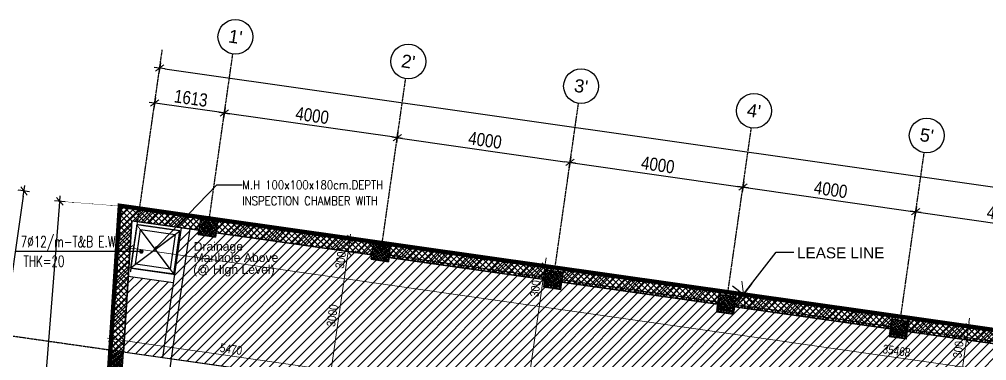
# Model space of a CAD drawing. Header units: inches. Extents: x 676944 to 1044153, y 326920 to 502369.
# Drawn here: x 698436 to 720598, y 398088 to 405906 of the extents above; entities that cross this region are included whole.
import ezdxf
from ezdxf.enums import TextEntityAlignment as Align

# ---------------------------------------------------------------- set-up
doc = ezdxf.new("R2010")
doc.units = ezdxf.units.IN
doc.header["$MEASUREMENT"] = 0
for name, pattern in [('CENTER', [50.8, 31.75, -6.35, 6.35, -6.35]), ('DASHED2', [9.525, 6.35, -3.175]), ('DOT2', [3.175, 0, -3.175]), ('HIDDEN', [9.525, 6.35, -3.175])]:
    doc.linetypes.add(name, pattern=pattern)
for name, color, linetype, lineweight in [('A-DIMENSION', 7, 'Continuous', 9), ('A-HATCH CONCRETE', 254, 'Continuous', 5), ('A-LEASING LINE', 7, 'DASHED2', 9), ('wall hatch', 252, 'Continuous', 0)]:
    doc.layers.add(name, color=color, linetype=linetype, lineweight=lineweight)
for name, color, linetype in [('Axis', 9, 'CENTER'), ('dim-axis', 15, 'Continuous'), ('P-PIPE-DRA', 40, 'Continuous'), ('P-PIPE-DRA-TXT', 181, 'Continuous'), ('S-BEAM', 2, 'Continuous'), ('S-COL', 210, 'Continuous'), ('S-COL-1', 7, 'Continuous'), ('S-COL1-HT', 11, 'Continuous'), ('S-HAT', 45, 'Continuous'), ('S-REIN-TXT', 3, 'Continuous'), ('S-WALL', 1, 'Continuous'), ('S-WALL-HAT', 9, 'Continuous'), ('SHAFT', 7, 'Continuous'), ('TAXT', 3, 'Continuous'), ('TEXT', 181, 'Continuous'), ('THN', 1, 'Continuous')]:
    doc.layers.add(name, color=color, linetype=linetype)
doc.styles.add('ARIAL', font='ARIALN.TTF')
doc.styles.add('ROMAND', font='ROMAND.shx')
doc.styles.add('SS', font='romand.shx', dxfattribs={"width": 0.85, "height": 200})
doc.styles.get("Standard").update_dxf_attribs({"font": 'arial.ttf'})
doc.styles.add('style1', font='arial.ttf')
doc.dimstyles.new('DIM-100', dxfattribs={"dimscale": 150, "dimtxt": 2, "dimasz": 1, "dimexe": 0.75, "dimexo": 1, "dimgap": 0.5, "dimtad": 1, "dimdec": 0, "dimzin": 11, "dimdsep": 46, "dimtxsty": 'ARIAL', "dimblk": 'R', "dimcen": 2.5, "dimdle": 1, "dimclrd": 256, "dimclre": 256, "dimclrt": 256, "dimazin": 0, "dimtfac": 1, "dimtdec": 0, "dimtix": 1, "dimtmove": 2, "dimatfit": 3, "dimldrblk": 'R', "dimtolj": 1, "dimtzin": 3, "dimlwd": -1, "dimlwe": 13, "dimarcsym": 0})
doc.dimstyles.new('ELSAYED', dxfattribs={"dimtxt": 250, "dimasz": 180, "dimexe": 0, "dimexo": 0, "dimgap": 0.025, "dimtad": 1, "dimlfac": 0.001, "dimzin": 0, "dimdsep": 46, "dimtxsty": 'SS', "dimcen": 0, "dimdle": 0.02, "dimclrd": 1, "dimclre": 1, "dimclrt": 1, "dimadec": 0, "dimazin": 0, "dimtfac": 1, "dimtix": 1, "dimtmove": 2, "dimatfit": 1, "dimfxl": 0, "dimtolj": 1, "dimtzin": 0, "dimlwe": -1, "dimarcsym": 0})
doc.dimstyles.get("Standard").update_dxf_attribs({"dimtxt": 0.18, "dimasz": 0.18, "dimexe": 0.18, "dimexo": 0.0625, "dimgap": 0.09, "dimtad": 0, "dimtih": 1, "dimtoh": 1, "dimdec": 4, "dimzin": 0, "dimdsep": 46, "dimtxsty": 'Standard', "dimcen": 0.09, "dimadec": 0, "dimazin": 0, "dimtfac": 1, "dimtdec": 4, "dimtofl": 0, "dimtmove": 0, "dimatfit": 3, "dimfxl": 1, "dimtolj": 1, "dimtzin": 0, "dimarcsym": 0})
pattern_1 = [(45, (190988.5, 110389.5), (-66.291261, 66.291261), []), (135, (190988.5, 110389.5), (-66.291261, -66.291261), [])]

# ---------------------------------------------------------------- blocks, each defined once
blk = doc.blocks.new('R')
for p, q in [((0, -1.05), (0, 1.05)), ((-1.05, 0), (1.05, 0))]:
    blk.add_line(p, q)
at = {"color": 4, "lineweight": 13}
blk.add_line((-0.707, -0.707), (0.707, 0.707), dxfattribs=at)
blk = doc.blocks.new('*D203')
at = {"layer": 'A-DIMENSION', "linetype": 'DOT2', "lineweight": 13, "transparency": 16777216}
for p, q in [((700976, 400805), (700946, 400594)), ((736089, 395793), (736058, 395582))]:
    blk.add_line(p, q, dxfattribs=at)
at = {"layer": 'A-DIMENSION', "transparency": 16777216}
blk.add_line((701056, 400654), (735970, 395670), dxfattribs=at)
at = {"layer": 'Defpoints', "color": 0, "transparency": 16777216}
for p in [(700990, 400904), (736103, 395892), (736069, 395656)]:
    blk.add_point(p, dxfattribs=at)
at = {"layer": 'A-DIMENSION', "transparency": 16777216, "xscale": 100, "yscale": 100, "zscale": 100}
for p, rotation in [((700957, 400668), 171.8770136125117), ((736069, 395656), 351.8770136125117)]:
    blk.add_blockref('R', p, dxfattribs=dict(at, rotation=rotation))
at = {"layer": 'A-DIMENSION', "transparency": 16777216, "insert": (718534, 398313), "char_height": 200, "attachment_point": 5, "rotation": 351.877, "style": 'ARIAL'}
blk.add_mtext('\\A1;35468', dxfattribs=at)
blk = doc.blocks.new('*D207')
at = {"layer": 'A-DIMENSION', "linetype": 'DOT2', "lineweight": 13, "transparency": 16777216}
for p, q in [((717971, 398873), (720211, 398554)), ((716382, 387736), (718621, 387417))]:
    blk.add_line(p, q, dxfattribs=at)
at = {"layer": 'A-DIMENSION', "transparency": 16777216}
blk.add_line((718561, 387526), (720122, 398465), dxfattribs=at)
at = {"layer": 'Defpoints', "color": 0, "transparency": 16777216}
for p in [(717872, 398887), (720136, 398564), (716283, 387750)]:
    blk.add_point(p, dxfattribs=at)
at = {"layer": 'A-DIMENSION', "transparency": 16777216, "xscale": 100, "yscale": 100, "zscale": 100}
for p, rotation in [((720136, 398564), 81.87733064585014), ((718547, 387427), 261.8773306458501)]:
    blk.add_blockref('R', p, dxfattribs=dict(at, rotation=rotation))
at = {"layer": 'A-DIMENSION', "transparency": 16777216, "insert": (719191, 393017), "char_height": 200, "attachment_point": 5, "rotation": 81.8773, "style": 'ARIAL'}
blk.add_mtext('\\A1;11250', dxfattribs=at)
blk = doc.blocks.new('*D174')
at = {"layer": 'A-DIMENSION', "linetype": 'DOT2', "lineweight": 13, "transparency": 16777216}
for p, q in [((700536, 398432), (700569, 398661)), ((705951, 397660), (705983, 397888))]:
    blk.add_line(p, q, dxfattribs=at)
at = {"layer": 'A-DIMENSION', "transparency": 16777216}
blk.add_line((705874, 397828), (700657, 398572), dxfattribs=at)
at = {"layer": 'Defpoints', "color": 0, "transparency": 16777216}
for p in [(700558, 398586), (700522, 398333), (705937, 397561)]:
    blk.add_point(p, dxfattribs=at)
at = {"layer": 'A-DIMENSION', "transparency": 16777216, "xscale": 100, "yscale": 100, "zscale": 100}
for p, rotation in [((700558, 398586), 171.8773290511251), ((705973, 397814), 351.8773290511251)]:
    blk.add_blockref('R', p, dxfattribs=dict(at, rotation=rotation))
at = {"layer": 'A-DIMENSION', "transparency": 16777216, "insert": (703287, 398351), "char_height": 200, "attachment_point": 5, "rotation": 351.8773, "style": 'ARIAL'}
blk.add_mtext('\\A1;5470', dxfattribs=at)
blk = doc.blocks.new('*D175')
at = {"layer": 'A-DIMENSION', "transparency": 16777216}
for p, q in [((720193, 398960), (720207, 399059)), ((720136, 398564), (720179, 398861)), ((720122, 398465), (720108, 398366))]:
    blk.add_line(p, q, dxfattribs=at)
at = {"layer": 'A-DIMENSION', "linetype": 'DOT2', "lineweight": 13, "transparency": 16777216}
for p, q in [((720119, 398870), (720105, 398872)), ((719977, 398587), (720211, 398554))]:
    blk.add_line(p, q, dxfattribs=at)
at = {"layer": 'Defpoints', "color": 0, "transparency": 16777216}
for p in [(720179, 398861), (720218, 398856), (719878, 398601)]:
    blk.add_point(p, dxfattribs=at)
at = {"layer": 'A-DIMENSION', "transparency": 16777216, "xscale": 100, "yscale": 100, "zscale": 100}
for p, rotation in [((720179, 398861), 261.8773306445784), ((720136, 398564), 81.87733064457838)]:
    blk.add_blockref('R', p, dxfattribs=dict(at, rotation=rotation))
at = {"layer": 'A-DIMENSION', "transparency": 16777216, "insert": (719948, 398343), "char_height": 200, "attachment_point": 5, "rotation": 81.8773, "style": 'ARIAL'}
blk.add_mtext('\\A1;300', dxfattribs=at)
blk = doc.blocks.new('*D176')
at = {"layer": 'A-DIMENSION', "linetype": 'DOT2', "lineweight": 13, "transparency": 16777216}
for p, q in [((706013, 400883), (705937, 400894)), ((705971, 400586), (705894, 400597))]:
    blk.add_line(p, q, dxfattribs=at)
at = {"layer": 'A-DIMENSION', "transparency": 16777216}
blk.add_line((705997, 400784), (705983, 400685), dxfattribs=at)
at = {"layer": 'Defpoints', "color": 0, "transparency": 16777216}
for p in [(706112, 400869), (705969, 400586), (706070, 400572)]:
    blk.add_point(p, dxfattribs=at)
at = {"layer": 'A-DIMENSION', "transparency": 16777216, "xscale": 100, "yscale": 100, "zscale": 100}
for p, rotation in [((706011, 400883), 81.87732905002422), ((705969, 400586), 261.8773290500242)]:
    blk.add_blockref('R', p, dxfattribs=dict(at, rotation=rotation))
at = {"layer": 'A-DIMENSION', "transparency": 16777216, "insert": (705797, 400393), "char_height": 200, "attachment_point": 5, "rotation": 81.8773, "style": 'ARIAL'}
blk.add_mtext('\\A1;300', dxfattribs=at)
blk = doc.blocks.new('*D177')
at = {"layer": 'A-DIMENSION', "transparency": 16777216}
blk.add_line((705954, 400487), (705559, 397716), dxfattribs=at)
at = {"layer": 'A-DIMENSION', "linetype": 'DOT2', "lineweight": 13, "transparency": 16777216}
for p, q in [((705971, 400586), (705894, 400597)), ((705838, 397575), (705471, 397627))]:
    blk.add_line(p, q, dxfattribs=at)
at = {"layer": 'Defpoints', "color": 0, "transparency": 16777216}
for p in [(706070, 400572), (705545, 397617), (705937, 397561)]:
    blk.add_point(p, dxfattribs=at)
at = {"layer": 'A-DIMENSION', "transparency": 16777216, "xscale": 100, "yscale": 100, "zscale": 100}
for p, rotation in [((705969, 400586), 81.87732904774347), ((705545, 397617), 261.8773290477435)]:
    blk.add_blockref('R', p, dxfattribs=dict(at, rotation=rotation))
at = {"layer": 'A-DIMENSION', "transparency": 16777216, "insert": (705606, 399123), "char_height": 200, "attachment_point": 5, "rotation": 81.8773, "style": 'ARIAL'}
blk.add_mtext('\\A1;3000', dxfattribs=at)
blk = doc.blocks.new('*D220')
at = {"layer": 'A-DIMENSION', "transparency": 16777216}
blk.add_line((709035, 390148), (710420, 399850), dxfattribs=at)
at = {"layer": 'A-DIMENSION', "linetype": 'DOT2', "lineweight": 13, "transparency": 16777216}
for p, q in [((710498, 399940), (710508, 399938)), ((709006, 390052), (708947, 390060))]:
    blk.add_line(p, q, dxfattribs=at)
at = {"layer": 'Defpoints', "color": 0, "transparency": 16777216}
for p in [(710399, 399954), (710434, 399949), (709105, 390038)]:
    blk.add_point(p, dxfattribs=at)
at = {"layer": 'A-DIMENSION', "transparency": 16777216, "xscale": 100, "yscale": 100, "zscale": 100}
for p, rotation in [((710434, 399949), 81.87732904774347), ((709021, 390049), 261.8773290477435)]:
    blk.add_blockref('R', p, dxfattribs=dict(at, rotation=rotation))
at = {"layer": 'A-DIMENSION', "transparency": 16777216, "insert": (709577, 395021), "char_height": 200, "attachment_point": 5, "rotation": 81.8773, "style": 'ARIAL'}
blk.add_mtext('\\A1;10000', dxfattribs=at)
blk = doc.blocks.new('*D221')
at = {"layer": 'A-DIMENSION', "linetype": 'DOT2', "lineweight": 13, "transparency": 16777216}
for p, q in [((710412, 400255), (710402, 400256)), ((710498, 399940), (710508, 399938))]:
    blk.add_line(p, q, dxfattribs=at)
at = {"layer": 'A-DIMENSION', "transparency": 16777216}
for p, q in [((710434, 399949), (710476, 400246)), ((710490, 400345), (710504, 400444)), ((710420, 399850), (710406, 399751))]:
    blk.add_line(p, q, dxfattribs=at)
at = {"layer": 'Defpoints', "color": 0, "transparency": 16777216}
for p in [(710476, 400246), (710511, 400241), (710399, 399954)]:
    blk.add_point(p, dxfattribs=at)
at = {"layer": 'A-DIMENSION', "transparency": 16777216, "xscale": 100, "yscale": 100, "zscale": 100}
for p, rotation in [((710476, 400246), 261.8773290477435), ((710434, 399949), 81.87732904774347)]:
    blk.add_blockref('R', p, dxfattribs=dict(at, rotation=rotation))
at = {"layer": 'A-DIMENSION', "transparency": 16777216, "insert": (710259, 399739), "char_height": 200, "attachment_point": 5, "rotation": 81.8773, "style": 'ARIAL'}
blk.add_mtext('\\A1;300', dxfattribs=at)
blk = doc.blocks.new('SDFGBS')
at = {"color": 254, "linetype": 'Continuous', "ltscale": 100}
blk.add_lwpolyline([(548358.7, 199352.4), (548358.7, 205055.3), (548158.7, 205052.4), (546609.2, 205052.4), (546609.2, 211052.4), (542748.5, 211052.4), (542748.5, 217853.6), (543751.9, 217706.5), (543785.2, 217903.8), (544329.2, 221715.1), (545372.1, 229020.7), (545414.4, 229317.7), (509749.2, 234378), (508982.7, 222668.9), (530759.5, 219560.9), (530757.7, 213002.3), (529859.4, 213002.3), (529859.4, 212802.4), (529859.4, 209552.4), (521809.4, 209552.4), (521809.4, 209352.4), (521809.4, 199352.4), (548358.7, 199352.4)], dxfattribs=at)
at = {"layer": 'S-WALL', "color": 254}
blk.add_lwpolyline([(509749.2, 234378), (509749.2, 234378), (507454.1, 199352.4), (557584.1, 199352.4), (559375.7, 227295.1), (545410.2, 229288.3)], dxfattribs=at)
blk = doc.blocks.new('*D339')
at = {"layer": 'Defpoints', "color": 0, "transparency": 16777216}
for p in [(204628, 452314), (204628, 452314), (206212, 451990)]:
    blk.add_point(p, dxfattribs=at)
at = {"layer": 'dim-axis', "linetype": 'DOT2', "lineweight": 13, "transparency": 16777216}
for p, q in [((204607, 452166), (204612, 452203)), ((206233, 452139), (206241, 452198))]:
    blk.add_line(p, q, dxfattribs=at)
at = {"layer": 'dim-axis', "transparency": 16777216}
blk.add_line((206107, 452103), (204747, 452297), dxfattribs=at)
at = {"layer": 'dim-axis', "transparency": 16777216, "xscale": 120, "yscale": 120, "zscale": 120}
for p, rotation in [((204628, 452314), 171.873611255054), ((206226, 452086), 351.8736112550541)]:
    blk.add_blockref('R', p, dxfattribs=dict(at, rotation=rotation))
at = {"layer": 'dim-axis', "transparency": 16777216, "insert": (205459, 452426), "char_height": 300, "attachment_point": 5, "rotation": 351.8736, "style": 'ARIAL'}
blk.add_mtext('\\A1;1613', dxfattribs=at)
blk = doc.blocks.new('*D340')
at = {"layer": 'Defpoints', "color": 0, "transparency": 16777216}
for p in [(210145, 451238), (214145, 450956), (214145, 450956)]:
    blk.add_point(p, dxfattribs=at)
at = {"layer": 'dim-axis', "linetype": 'DOT2', "lineweight": 13, "transparency": 16777216}
for p, q in [((210166, 451387), (210201, 451632)), ((214166, 451104), (214161, 451067))]:
    blk.add_line(p, q, dxfattribs=at)
at = {"layer": 'dim-axis', "transparency": 16777216}
blk.add_line((210304, 451504), (214026, 450972), dxfattribs=at)
at = {"layer": 'dim-axis', "transparency": 16777216, "xscale": 120, "yscale": 120, "zscale": 120}
for p, rotation in [((210185, 451521), 171.873611255054), ((214145, 450956), 351.8736112550541)]:
    blk.add_blockref('R', p, dxfattribs=dict(at, rotation=rotation))
at = {"layer": 'dim-axis', "transparency": 16777216, "insert": (212198, 451464), "char_height": 300, "attachment_point": 5, "rotation": 351.8736, "style": 'ARIAL'}
blk.add_mtext('\\A1;4000', dxfattribs=at)
blk = doc.blocks.new('*D341')
at = {"layer": 'Defpoints', "color": 0, "transparency": 16777216}
for p in [(218105, 450390), (218105, 450390), (213929, 449440)]:
    blk.add_point(p, dxfattribs=at)
at = {"layer": 'dim-axis', "linetype": 'DOT2', "lineweight": 13, "transparency": 16777216}
for p, q in [((213950, 449589), (214161, 451067)), ((218126, 450539), (218121, 450501))]:
    blk.add_line(p, q, dxfattribs=at)
at = {"layer": 'dim-axis', "transparency": 16777216}
blk.add_line((214264, 450939), (217986, 450407), dxfattribs=at)
at = {"layer": 'dim-axis', "transparency": 16777216, "xscale": 120, "yscale": 120, "zscale": 120}
for p, rotation in [((214145, 450955), 171.873611255054), ((218105, 450390), 351.8736112550541)]:
    blk.add_blockref('R', p, dxfattribs=dict(at, rotation=rotation))
at = {"layer": 'dim-axis', "transparency": 16777216, "insert": (216157, 450899), "char_height": 300, "attachment_point": 5, "rotation": 351.8736, "style": 'ARIAL'}
blk.add_mtext('\\A1;4000', dxfattribs=at)
blk = doc.blocks.new('*D342')
at = {"layer": 'Defpoints', "color": 0, "transparency": 16777216}
for p in [(222065, 449825), (222065, 449825), (217889, 448875)]:
    blk.add_point(p, dxfattribs=at)
at = {"layer": 'dim-axis', "linetype": 'DOT2', "lineweight": 13, "transparency": 16777216}
for p, q in [((217910, 449023), (218121, 450501)), ((222086, 449973), (222081, 449936))]:
    blk.add_line(p, q, dxfattribs=at)
at = {"layer": 'dim-axis', "transparency": 16777216}
blk.add_line((218224, 450373), (221946, 449842), dxfattribs=at)
at = {"layer": 'dim-axis', "transparency": 16777216, "xscale": 120, "yscale": 120, "zscale": 120}
for p, rotation in [((218105, 450390), 171.873611255054), ((222065, 449825), 351.8736112550541)]:
    blk.add_blockref('R', p, dxfattribs=dict(at, rotation=rotation))
at = {"layer": 'dim-axis', "transparency": 16777216, "insert": (220117, 450333), "char_height": 300, "attachment_point": 5, "rotation": 351.8736, "style": 'ARIAL'}
blk.add_mtext('\\A1;4000', dxfattribs=at)
blk = doc.blocks.new('*D343')
at = {"layer": 'Defpoints', "color": 0, "transparency": 16777216}
for p in [(222065, 449825), (226025, 449259), (226025, 449259)]:
    blk.add_point(p, dxfattribs=at)
at = {"layer": 'dim-axis', "linetype": 'DOT2', "lineweight": 13, "transparency": 16777216}
for p, q in [((222044, 449676), (222049, 449713)), ((226003, 449111), (226009, 449148))]:
    blk.add_line(p, q, dxfattribs=at)
at = {"layer": 'dim-axis', "transparency": 16777216}
blk.add_line((222184, 449808), (225906, 449276), dxfattribs=at)
at = {"layer": 'dim-axis', "transparency": 16777216, "xscale": 120, "yscale": 120, "zscale": 120}
for p, rotation in [((222065, 449825), 171.873611255054), ((226025, 449259), 351.8736112550541)]:
    blk.add_blockref('R', p, dxfattribs=dict(at, rotation=rotation))
at = {"layer": 'dim-axis', "transparency": 16777216, "insert": (224077, 449768), "char_height": 300, "attachment_point": 5, "rotation": 351.8736, "style": 'ARIAL'}
blk.add_mtext('\\A1;4000', dxfattribs=at)
blk = doc.blocks.new('*D349')
at = {"layer": 'Defpoints', "color": 0, "transparency": 16777216}
for p in [(206226, 452086), (206226, 452086), (210185, 451521)]:
    blk.add_point(p, dxfattribs=at)
at = {"layer": 'dim-axis', "linetype": 'DOT2', "lineweight": 13, "transparency": 16777216}
for p, q in [((206204, 451938), (206210, 451975)), ((210207, 451669), (210201, 451632))]:
    blk.add_line(p, q, dxfattribs=at)
at = {"layer": 'dim-axis', "transparency": 16777216}
blk.add_line((210067, 451538), (206344, 452069), dxfattribs=at)
at = {"layer": 'dim-axis', "transparency": 16777216, "xscale": 120, "yscale": 120, "zscale": 120}
for p, rotation in [((206226, 452086), 171.873611255054), ((210185, 451521), 351.8736112550541)]:
    blk.add_blockref('R', p, dxfattribs=dict(at, rotation=rotation))
at = {"layer": 'dim-axis', "transparency": 16777216, "insert": (208238, 452030), "char_height": 300, "attachment_point": 5, "rotation": 351.8736, "style": 'ARIAL'}
blk.add_mtext('\\A1;4000', dxfattribs=at)
blk = doc.blocks.new('*D351')
at = {"layer": 'Defpoints', "color": 0, "transparency": 16777216}
for p in [(204286, 449920), (254360, 446044), (253905, 442849)]:
    blk.add_point(p, dxfattribs=at)
at = {"layer": 'dim-axis', "linetype": 'DOT2', "lineweight": 13, "transparency": 16777216}
for p, q in [((204308, 450069), (204758, 453227)), ((253926, 442997), (254376, 446155))]:
    blk.add_line(p, q, dxfattribs=at)
at = {"layer": 'dim-axis', "transparency": 16777216}
blk.add_line((204861, 453098), (254241, 446061), dxfattribs=at)
at = {"layer": 'dim-axis', "transparency": 16777216, "xscale": 120, "yscale": 120, "zscale": 120}
for p, rotation in [((204742, 453115), 171.8890881608404), ((254360, 446044), 351.8890881608405)]:
    blk.add_blockref('R', p, dxfattribs=dict(at, rotation=rotation))
at = {"layer": 'dim-axis', "transparency": 16777216, "insert": (229583, 449805), "char_height": 300, "attachment_point": 5, "rotation": 351.8891, "style": 'ARIAL'}
blk.add_mtext('\\A1;50119', dxfattribs=at)
blk = doc.blocks.new('*D355')
at = {"layer": 'Defpoints', "color": 0, "transparency": 16777216}
for p in [(201634, 450299), (201164, 447010), (201164, 447010)]:
    blk.add_point(p, dxfattribs=at)
at = {"layer": 'dim-axis', "transparency": 16777216}
blk.add_line((201617, 450180), (201181, 447129), dxfattribs=at)
at = {"layer": 'dim-axis', "linetype": 'DOT2', "lineweight": 13, "transparency": 16777216}
for p, q in [((201485, 450320), (201523, 450315)), ((201016, 447031), (201053, 447026))]:
    blk.add_line(p, q, dxfattribs=at)
at = {"layer": 'dim-axis', "transparency": 16777216, "xscale": 120, "yscale": 120, "zscale": 120}
for p, rotation in [((201634, 450299), 81.87726634255867), ((201164, 447010), 261.8772663425587)]:
    blk.add_blockref('R', p, dxfattribs=dict(at, rotation=rotation))
at = {"layer": 'dim-axis', "transparency": 16777216, "insert": (201173, 448687), "char_height": 300, "attachment_point": 5, "rotation": 81.8773, "style": 'ARIAL'}
blk.add_mtext('\\A1;3322', dxfattribs=at)
blk = doc.blocks.new('*D154')
at = {"layer": 'Defpoints', "color": 0, "transparency": 16777216}
for p in [(202455, 450064), (204286, 449920), (201546, 414937)]:
    blk.add_point(p, dxfattribs=at)
at = {"layer": 'dim-axis', "transparency": 16777216}
blk.add_line((199724, 415201), (202446, 449944), dxfattribs=at)
at = {"layer": 'dim-axis', "linetype": 'DOT2', "lineweight": 13, "transparency": 16777216}
for p, q in [((204137, 449932), (202343, 450073)), ((201396, 414949), (199602, 415090))]:
    blk.add_line(p, q, dxfattribs=at)
at = {"layer": 'dim-axis', "transparency": 16777216, "xscale": 120, "yscale": 120, "zscale": 120}
for p, rotation in [((202455, 450064), 85.52071850426819), ((199714, 415081), 265.5207185042681)]:
    blk.add_blockref('R', p, dxfattribs=dict(at, rotation=rotation))
at = {"layer": 'dim-axis', "transparency": 16777216, "insert": (200857, 432590), "char_height": 300, "attachment_point": 5, "rotation": 85.5207, "style": 'ARIAL'}
blk.add_mtext('\\A1;35090', dxfattribs=at)
blk = doc.blocks.new('FSDRHGT')
at = {"layer": 'Axis', "ltscale": 0.5}
for p, q in [((204076.4, 448448.5), (204802.7, 453536.2)), ((205880.6, 449670.2), (206418.4, 453437.1)), ((209840.5, 449105), (210378.3, 452871.9)), ((213800.3, 448539.9), (214338.2, 452306.8)), ((217760.2, 447974.7), (218298.1, 451741.6)), ((221720.1, 447409.5), (222257.9, 451176.4)), ((199802.9, 447204.3), (203612.8, 446660.5))]:
    blk.add_line(p, q, dxfattribs=at)
at = {"layer": 'Axis', "linetype": 'Continuous'}
for centre in [(206478.7, 453832.5), (210438.4, 453267.4), (214398.2, 452702.2), (218357.9, 452137.1), (222317.7, 451571.9)]:
    blk.add_circle(centre, 400, dxfattribs=at)
at = {"layer": 'S-WALL', "color": 7}
blk.add_lwpolyline([(201534.1, 414937.4), (251664.1, 414937.4), (253455.7, 442880.1), (203829.2, 449963)], close=True, dxfattribs=at)
at = {"layer": 'Axis', "linetype": 'Continuous', "style": 'style1'}
for s, p in [("1'", (206478.7, 453832.5)), ("2'", (210438.4, 453267.4)), ("3'", (214398.2, 452702.2)), ("4'", (218357.9, 452137.1)), ("5'", (222317.7, 451571.9))]:
    blk.add_text(s, height=300, rotation=351.41133, dxfattribs=at).set_placement(p, align=Align.MIDDLE)
at = {"layer": 'dim-axis', "color": 3}
for p1, p2, distance, picture, middle in [((204286.5, 449920.3), (253904.5, 442849), 3227.1, '*D351', (229583, 449805.4)), ((201633.9, 450298.9), (201164.5, 447009.9), 0, '*D355', (201173.3, 448686.7)), ((201546, 414937.4), (204286.5, 449920.3), 1837.1, '*D154', (200857.2, 432590.2))]:
    dim = blk.add_aligned_dim(p1=p1, p2=p2, distance=distance, dimstyle='DIM-100', override={"dimasz": 0.8}, dxfattribs=at)
    dim.commit()
    dim.dimension.update_dxf_attribs({"geometry": picture, "text_midpoint": middle})
for base, p1, p2, angle, picture, middle in [((204628.3, 452314.4), (206211.8, 451990.4), (204628.3, 452314.4), 351.87361, '*D339', (205459.2, 452426.3)), ((206225.5, 452086.3), (210185.4, 451520.9), (206225.6, 452086.4), 171.87361, '*D349', (208237.7, 452029.5)), ((214145.2, 450955.5), (210145, 451238.1), (214145.2, 450955.5), 171.87361, '*D340', (212197.6, 451464.1)), ((218105.1, 450390.1), (213928.9, 449440.1), (218105.1, 450390.1), 171.87361, '*D341', (216157.4, 450898.7)), ((222064.9, 449824.7), (217888.8, 448874.7), (222064.9, 449824.7), 171.87361, '*D342', (220117.3, 450333.2)), ((226024.6, 449259.2), (222064.9, 449824.7), (226024.6, 449259.5), 171.87361, '*D343', (224077, 449767.8))]:
    dim = blk.add_linear_dim(base=base, p1=p1, p2=p2, angle=angle, dimstyle='DIM-100', override={"dimasz": 0.8}, dxfattribs=at)
    dim.commit()
    dim.dimension.update_dxf_attribs({"geometry": picture, "text_midpoint": middle})
blk = doc.blocks.new('CEILING PLAN')
at = {"layer": 'S-COL1-HT', "lineweight": 30}
h = blk.add_hatch(dxfattribs=at)
h.set_pattern_fill('ANSI37', color=254, scale=15, angle=-8.12267)
h.set_pattern_definition([(36.877331, (916178.99, 747430.46), (-28.5799425, 38.0962926), []), (126.877331, (916178.99, 747430.46), (-38.0962926, -28.5799425), [])])
h.paths.add_polyline_path([(390890.7, 486288.2), (391286.6, 486231.6), (391343.2, 486627.6), (390947.2, 486684.2)])
h = blk.add_hatch(dxfattribs=at)
h.set_pattern_fill('ANSI37', color=254, scale=15, angle=-8.12267)
h.set_pattern_definition([(36.877331, (920138.827, 746865.03), (-28.5799425, 38.0962926), []), (126.877331, (920138.827, 746865.03), (-38.0962926, -28.5799425), [])])
h.paths.add_polyline_path([(394850.5, 485722.7), (395246.5, 485666.2), (395303, 486062.2), (394907, 486118.7)])
h = blk.add_hatch(dxfattribs=at)
h.set_pattern_fill('ANSI37', color=254, scale=15, angle=-8.12267)
h.set_pattern_definition([(36.877331, (924088.77, 746230.305), (-28.5799425, 38.0962926), []), (126.877331, (924088.77, 746230.305), (-38.0962926, -28.5799425), [])])
h.paths.add_polyline_path([(398800.4, 485088), (399196.4, 485031.5), (399252.9, 485427.5), (398856.9, 485484)])
h = blk.add_hatch(dxfattribs=at)
h.set_pattern_fill('ANSI37', color=254, scale=15, angle=-8.12267)
h.set_pattern_definition([(36.877331, (928048.605, 745664.876), (-28.5799425, 38.0962926), []), (126.877331, (928048.605, 745664.876), (-38.0962926, -28.5799425), [])])
h.paths.add_polyline_path([(402760.3, 484522.6), (403156.3, 484466.1), (403212.8, 484862.1), (402816.8, 484918.6)])
h = blk.add_hatch(dxfattribs=at)
h.set_pattern_fill('ANSI37', color=254, scale=15, angle=-8.12267)
h.set_pattern_definition([(36.877331, (932008.44, 745099.447), (-28.5799425, 38.0962926), []), (126.877331, (932008.44, 745099.447), (-38.0962926, -28.5799425), [])])
h.paths.add_polyline_path([(406720.1, 483957.2), (407116.1, 483900.6), (407172.6, 484296.6), (406776.6, 484353.1)])
h = blk.add_hatch(dxfattribs=at)
h.set_pattern_fill('ANSI37', color=254, scale=15, angle=-3.74895)
h.set_pattern_definition([(41.25105, (471645.153, 496165.85), (-31.402, 35.805796), []), (131.25105, (471645.153, 496165.85), (-35.805796, -31.402), [])])
h.paths.add_polyline_path([(388831.5, 482947.6), (389130.9, 482928), (389175.1, 483603.8), (388877.3, 483646.1)])
at = {"layer": 'S-HAT'}
h = blk.add_hatch(dxfattribs=at)
h.set_pattern_fill('ANSI31', color=254, scale=50, style=0)
h.set_pattern_definition([(45, (393264, 521461.99), (-112.2532, 112.2532), [])])
h.paths.add_polyline_path([(390318.4, 485183), (390298.1, 485040.4), (390318.4, 485183), (390195.1, 484461.1), (390318.4, 485183), (389288.2, 485329.9), (389175.4, 483607.6), (389224.7, 483595.9), (394316.7, 482869.2), (394316.8, 482870), (394960.3, 482778.2), (424089.7, 478620.1), (424089.8, 478620.4), (424287.8, 478592.1), (426168.6, 478323.6), (426168.6, 478323.7), (426812.1, 478231.9), (426812, 478231.3), (432655.7, 477397.3), (432655.7, 477397.9), (433200.2, 477320.2), (438160.8, 476611.6), (438179.9, 476909.7), (438279.7, 476903.3), (438456, 479650.9), (434841.3, 480166.8), (434826.9, 480066.2), (434480.4, 480115.7), (434494.8, 480216.3), (430881.4, 480732), (430867, 480631.5), (430520.6, 480681), (430534.9, 480781.5), (426921.5, 481297.2), (426907.2, 481196.8), (426560.7, 481246.2), (426575, 481346.6), (422961.6, 481862.4), (422947.3, 481762.1), (422600.8, 481811.5), (422615.2, 481911.8), (419001.9, 482427.5), (418987.6, 482327.2), (418641.1, 482376.6), (418655.4, 482477), (415042.1, 482992.7), (415027.8, 482892.4), (414681.3, 482941.8), (414695.6, 483042.1), (411082.3, 483557.8), (411068, 483457.6), (410721.6, 483507.1), (410735.9, 483607.3), (407122.6, 484123), (407108.3, 484023), (406761.8, 484072.4), (406776.1, 484172.4), (403162.7, 484688.2), (403148.5, 484588.4), (402802, 484637.8), (402816.2, 484737.6), (399202.8, 485253.3), (399188.6, 485153.8), (398842.1, 485203.3), (398856.3, 485302.8), (395243, 485818.5), (395228.8, 485719.2), (394882.3, 485768.7), (394896.5, 485868), (391300.8, 486330.6), (391286.6, 486231.6), (390890.7, 486288.2), (390904.8, 486387.2), (390471.6, 486373.3), (390384.5, 485646.3)])
at = {"layer": 'S-WALL-HAT', "lineweight": 30}
h = blk.add_hatch(dxfattribs=at)
h.set_pattern_fill('ANSI31', color=254, scale=35)
h.set_pattern_definition([(45, (874698.03, 817381.6), (-78.577241, 78.577241), [])])
h.paths.add_polyline_path([(436885.1, 455940.9), (436838.8, 455219.9), (437139.6, 455223.1), (437184.5, 455921.7)])
h.paths.add_polyline_path([(434505.1, 480465.7), (434901.1, 480409.2), (434844.6, 480013.2), (434448.6, 480069.7)])
h.paths.add_polyline_path([(430941.2, 480974.5), (430884.7, 480578.5), (430488.7, 480635), (430545.3, 481031)])
h.paths.add_polyline_path([(426981.4, 481539.7), (426924.9, 481143.8), (426528.9, 481200.3), (426585.4, 481596.3)])
h.paths.add_polyline_path([(423021.5, 482105), (422965, 481709), (422569, 481765.6), (422625.5, 482161.5)])
h.paths.add_polyline_path([(418665.8, 482726.7), (419061.8, 482670.1), (419005.2, 482274.2), (418609.3, 482330.7)])
h.paths.add_polyline_path([(414706, 483291.9), (415102, 483235.3), (415045.5, 482839.3), (414649.5, 482895.9)])
h.paths.add_polyline_path([(411142.2, 483800.6), (411085.7, 483404.6), (410689.7, 483461.1), (410746.3, 483857.1)])
h.paths.add_polyline_path([(407182.5, 484365.9), (407126, 483969.9), (406730, 484026.4), (406786.5, 484422.4)])
h.paths.add_polyline_path([(403222.7, 484931.3), (403166.1, 484535.4), (402770.2, 484591.9), (402826.7, 484987.9)])
h.paths.add_polyline_path([(399262.8, 485496.8), (399206.3, 485100.8), (398810.3, 485157.3), (398866.8, 485553.3)])
h.paths.add_polyline_path([(395303, 486062.2), (395246.5, 485666.2), (394850.5, 485722.7), (394907, 486118.7)])
h.paths.add_polyline_path([(391343.2, 486627.6), (391286.6, 486231.6), (390890.7, 486288.2), (390947.2, 486684.2), (389093.7, 486948.7), (388877.3, 483646.1), (389175.1, 483603.8), (389130.9, 482928), (388831.5, 482947.6), (387463.7, 462073.1), (387764.3, 462073.1), (387717.3, 461355), (387417.9, 461374.6), (387060.6, 455921.6), (387360, 455902), (387315.5, 455223.1), (387014.8, 455223.1), (386798.6, 451923.1), (388803.2, 451923.1), (388803.2, 452323.1), (389203.2, 452323.1), (389203.2, 451923.1), (392803.2, 451923.1), (392803.2, 452323.1), (393203.2, 452323.1), (393203.2, 451923.1), (396803.2, 451923.1), (396803.2, 452323.1), (397203.2, 452323.1), (397203.2, 451923.1), (400803.2, 451923.1), (400803.2, 452323.1), (401203.2, 452323.1), (401203.2, 451923.1), (404803.2, 451923.1), (404803.2, 452323.1), (405203.2, 452323.1), (405203.2, 451923.1), (408803.2, 451923.1), (408803.2, 452323.1), (409203.2, 452323.1), (409203.2, 451923.1), (412803.2, 451923.1), (412803.2, 452323.1), (413203.2, 452323.1), (413203.2, 451923.1), (416803.2, 451923.1), (416803.2, 452323.1), (417203.2, 452323.1), (417203.2, 451923.1), (420803.2, 451923.1), (420803.2, 452323.1), (421203.2, 452323.1), (421203.2, 451923.1), (424803.2, 451923.1), (424803.2, 452323.1), (425203.2, 452323.1), (425203.2, 451923.1), (428803.2, 451923.1), (428803.2, 452323.1), (429203.2, 452323.1), (429203.2, 451923.1), (432803.2, 451923.1), (432803.2, 452323.1), (433203.2, 452323.1), (433203.2, 451923.1), (436928, 451923.1), (437386.6, 459073.5), (436987.4, 459099.1), (437013, 459498.3), (437412.2, 459472.7), (437646.4, 463123.8), (437347, 463143), (437391.8, 463841.6), (437691.2, 463822.4), (437965.9, 468105), (437566.7, 468130.6), (437592.3, 468529.7), (437991.5, 468504.1), (438235.6, 472309), (437836.4, 472334.6), (437862, 472733.8), (438261.2, 472708.2), (438482.8, 476163.1), (438083.6, 476188.7), (438109.2, 476587.9), (438508.4, 476562.3), (438720.3, 479865.7)])
h.paths.add_polyline_path([(388385.4, 476137.7), (388884.3, 476105), (388823, 475168.8), (388326.5, 475239.6)])
h.paths.add_polyline_path([(388684.6, 476118.1), (388884.3, 476105), (388823, 475168.8), (388624.3, 475197.1), (387118.9, 452223.1), (388803.2, 452223.1), (388803.2, 452323.1), (389203.2, 452323.1), (389203.2, 452223.1), (392803.2, 452223.1), (392803.2, 452323.1), (393203.2, 452323.1), (393203.2, 452223.1), (396803.2, 452223.1), (396803.2, 452323.1), (397203.2, 452323.1), (397203.2, 452223.1), (400803.2, 452223.1), (400803.2, 452323.1), (401203.2, 452323.1), (401203.2, 452223.1), (404803.2, 452223.1), (404803.2, 452323.1), (405203.2, 452323.1), (405203.2, 452223.1), (408803.2, 452223.1), (408803.2, 452323.1), (409203.2, 452323.1), (409203.2, 452223.1), (412803.2, 452223.1), (412803.2, 452323.1), (413203.2, 452323.1), (413203.2, 452223.1), (416803.2, 452223.1), (416803.2, 452323.1), (417203.2, 452323.1), (417203.2, 452223.1), (420803.2, 452223.1), (420803.2, 452323.1), (421203.2, 452323.1), (421203.2, 452223.1), (424803.2, 452223.1), (424803.2, 452323.1), (425203.2, 452323.1), (425203.2, 452223.1), (428803.2, 452223.1), (428803.2, 452323.1), (429203.2, 452323.1), (429203.2, 452223.1), (432803.2, 452223.1), (432803.2, 452323.1), (433203.2, 452323.1), (433203.2, 452223.1), (436646.6, 452223.1), (437087.2, 459092.7), (436987.4, 459099.1), (437013, 459498.3), (437112.8, 459491.9), (437666.5, 468124.2), (437566.7, 468130.6), (437592.3, 468529.7), (437692.1, 468523.3), (437936.2, 472328.2), (437836.4, 472334.6), (437862, 472733.8), (437961.8, 472727.4), (438183.4, 476182.3), (438083.6, 476188.7), (438109.2, 476587.9), (438209, 476581.5), (438403.1, 479608), (434858.9, 480113.8), (434844.6, 480013.2), (434448.6, 480069.7), (434463, 480170.3), (430899.1, 480679), (430884.7, 480578.5), (430488.7, 480635), (430503.1, 480735.5), (426939.2, 481244.2), (426924.9, 481143.8), (426528.9, 481200.3), (426543.2, 481300.7), (422979.3, 481809.3), (422965, 481709), (422569, 481765.6), (422583.3, 481865.8), (419019.6, 482374.5), (419005.2, 482274.2), (418609.3, 482330.7), (418623.6, 482431), (415059.8, 482939.6), (415045.5, 482839.3), (414649.5, 482895.9), (414663.8, 482996.2), (411100, 483504.8), (411085.7, 483404.6), (410689.7, 483461.1), (410704, 483561.3), (407140.3, 484070), (407126, 483969.9), (406730, 484026.4), (406744.3, 484126.5), (403180.4, 484635.1), (403166.1, 484535.4), (402770.2, 484591.9), (402784.4, 484691.6), (399220.5, 485200.3), (399206.3, 485100.8), (398810.3, 485157.3), (398824.5, 485256.8), (395260.6, 485765.5), (395246.5, 485666.2), (394850.5, 485722.7), (394864.7, 485822), (391300.8, 486330.6), (391286.6, 486231.6), (390890.7, 486288.2), (390904.8, 486387.2), (389371.9, 486605.9)])
at = {"layer": 'P-PIPE-DRA', "color": 254}
blk.add_line((389586.3, 485897.7), (386712.2, 485897.7), dxfattribs=at)
at = {"layer": 'P-PIPE-DRA', "color": 254, "ltscale": 10, "elevation": 0}
for points in [[(389481.6, 486514.4), (389340.5, 485524.4), (390330.4, 485383.3), (390471.6, 486373.3)], [(389453.6, 485609.3), (389566.5, 486401.3), (390358.5, 486288.4), (390245.6, 485496.4)]]:
    blk.add_lwpolyline(points, close=True, dxfattribs=at)
at = {"layer": 'P-PIPE-DRA', "color": 254, "const_width": 50}
blk.add_lwpolyline([(389611.3, 485897.7, -1), (389561.3, 485897.7, -1)], format="xyb", close=True, dxfattribs=at)
at = {"layer": 'S-BEAM', "color": 254, "linetype": 'ByBlock'}
for p, q in [((390498.3, 486445.1, 0), (390074.9, 483474.6, 0)), ((390696.3, 486416.9, 0), (390272.9, 483446.3, 0)), ((390346.6, 485381, 0), (389301.4, 485530, 0)), ((390318.4, 485183, 0), (389288.2, 485329.9, 0)), ((389213.3, 483597.6), (438260.1, 476597.4)), ((390272.9, 483446.3, 0), (390216.4, 483050.4, 0))]:
    blk.add_line(p, q, dxfattribs=at)
at = {"layer": 'S-COL-1', "color": 254, "lineweight": 30}
for points in [[(390890.7, 486288.2), (391286.6, 486231.6), (391343.2, 486627.6), (390947.2, 486684.2)], [(394850.5, 485722.7), (395246.5, 485666.2), (395303, 486062.2), (394907, 486118.7)], [(398800.4, 485088), (399196.4, 485031.5), (399252.9, 485427.5), (398856.9, 485484)], [(402760.3, 484522.6), (403156.3, 484466.1), (403212.8, 484862.1), (402816.8, 484918.6)], [(406720.1, 483957.2), (407116.1, 483900.6), (407172.6, 484296.6), (406776.6, 484353.1)], [(388831.5, 482947.6), (389130.9, 482928), (389175.1, 483603.8), (388877.3, 483646.1)]]:
    blk.add_lwpolyline(points, close=True, dxfattribs=at)
at = {"layer": 'S-HAT', "color": 254}
blk.add_lwpolyline([(410735.9, 483607.3), (407122.6, 484123), (407108.3, 484023), (406761.8, 484072.4), (406776.1, 484172.4), (403162.7, 484688.2), (403148.5, 484588.4), (402802, 484637.8), (402816.2, 484737.6), (399202.8, 485253.3), (399188.6, 485153.8), (398842.1, 485203.3), (398856.3, 485302.8), (395267.7, 485815), (395246.5, 485666.2), (394850.5, 485722.7), (394864.7, 485822), (391300.8, 486330.6), (391286.6, 486231.6), (390890.7, 486288.2), (390904.8, 486387.2), (389371.9, 486605.9), (389196.3, 483927.2), (389175.4, 483607.6), (389224.7, 483595.9), (394316.7, 482869.2)], dxfattribs=at)
at = {"layer": 'S-WALL', "color": 254}
blk.add_lwpolyline([(436928, 451923.1), (386798.6, 451923.1), (389093.7, 486948.7), (438720.3, 479865.7)], close=True, dxfattribs=at)
for points in [[(389175.1, 483603.8), (389371.9, 486605.9), (390904.8, 486387.2)], [(391300.8, 486330.6), (394864.7, 485822)], [(395260.6, 485765.5), (398824.5, 485256.8)], [(399220.5, 485200.3), (402784.4, 484691.6)], [(403180.4, 484635.1), (406744.3, 484126.5)], [(407140.3, 484070), (410704, 483561.3)]]:
    blk.add_lwpolyline(points, dxfattribs=at)
at = {"layer": 'THN', "color": 254}
for p, q in [((389453.6, 485609.3, 0), (390358.5, 486288.4, 0)), ((390245.6, 485496.4, 0), (389566.5, 486401.3, 0))]:
    blk.add_line(p, q, dxfattribs=at)
at = {"layer": 'P-PIPE-DRA-TXT', "color": 254, "style": 'SS', "width": 0.85}
for s, p in [('M.H 100x100x180cm.DEPTH', (391898.6, 487325.9, 0)), ('INSPECTION CHAMBER WITH', (391895.2, 486961.7, 0))]:
    blk.add_text(s, height=200, dxfattribs=at).set_placement(p)
at = {"layer": 'S-REIN-TXT', "color": 254, "style": 'ROMAND', "width": 0.7}
for s, p in [('7%%C12/m-T&B E.W', (387910, 486108.6, 0)), ('THK=20', (387357.3, 485678.3, 0))]:
    blk.add_text(s, height=250, dxfattribs=at).set_placement(p, align=Align.MIDDLE)
at = {"layer": 'P-PIPE-DRA-TXT', "color": 254}
blk.add_leader([(389818.9, 485881.3, 0), (391317.5, 487427.7, 0), (391894.7, 487427.7, 0)], dimstyle='ELSAYED', override={"dimgap": 0.025, "dimtad": 0, "dimfxl": 60}, dxfattribs=at)

msp = doc.modelspace()

# ---------------------------------------------------------------- hatches: boundary and pattern name
at = {"layer": 'wall hatch', "linetype": 'Continuous', "ltscale": 100}
h = msp.add_hatch(dxfattribs=at)
h.set_pattern_fill('ANSI37', color=251, scale=750)
h.set_pattern_definition(pattern_1)
h.paths.add_polyline_path([(701015.9, 401293.3), (701149.4, 401274.2), (701191.8, 401571.2), (700737.7, 401636), (700521.5, 398333.5), (700819.1, 398291.2)])
h.paths.add_polyline_path([(702591.2, 401371.5), (701191.8, 401571.2), (701149.4, 401274.2), (702548.8, 401074.5)])
h = msp.add_hatch(dxfattribs=at)
h.set_pattern_fill('ANSI37', color=251, scale=750)
h.set_pattern_definition([(45, (691253.73, -41876.585), (-66.29126, 66.29126), []), (135, (691253.73, -41876.585), (-66.29126, -66.29126), [])])
h.paths.add_polyline_path([(702534.7, 400975.5), (702930.6, 400919), (702987.2, 401314.9), (702591.2, 401371.5)])
h = msp.add_hatch(dxfattribs=at)
h.set_pattern_fill('ANSI37', color=251, scale=750)
h.set_pattern_definition(pattern_1)
h.paths.add_polyline_path([(702987.2, 401314.9), (702944.8, 401017.9), (706465.5, 400515.5), (706516.9, 400566.8), (706551, 400806.3)])
h.paths.add_polyline_path([(706947, 400749.8), (706904.6, 400452.8), (710410.3, 399952.4), (710480.3, 400022.5), (710511.5, 400241)])
h = msp.add_hatch(dxfattribs=at)
h.set_pattern_fill('ANSI37', color=251, scale=750)
h.set_pattern_definition(pattern_1)
h.paths.add_polyline_path([(706494.5, 400410), (706890.5, 400353.5), (706947, 400749.5), (706551, 400806)])
h = msp.add_hatch(dxfattribs=at)
h.set_pattern_fill('ANSI37', color=251, scale=750)
h.set_pattern_definition(pattern_1)
h.paths.add_polyline_path([(710455, 399844.6), (710850.9, 399788.1), (710907.5, 400184.1), (710511.5, 400240.6)])
h = msp.add_hatch(dxfattribs=at)
h.set_pattern_fill('ANSI37', color=251, scale=750)
h.set_pattern_definition(pattern_1)
h.paths.add_polyline_path([(710907.5, 400184.5), (710907.5, 400184.5), (710866.7, 399898.3), (710879.5, 399885.5), (714429, 399378.9), (714471.4, 399675.9)])
h.paths.add_polyline_path([(714867.4, 399619.3), (714825, 399322.3), (718388.3, 398813.8), (718430.7, 399110.8)])
h = msp.add_hatch(dxfattribs=at)
h.set_pattern_fill('ANSI37', color=251, scale=750)
h.set_pattern_definition(pattern_1)
h.paths.add_polyline_path([(714414.8, 399279.2), (714810.8, 399222.7), (714867.3, 399618.7), (714471.3, 399675.2)])
h = msp.add_hatch(dxfattribs=at)
h.set_pattern_fill('ANSI37', color=251, scale=750)
h.set_pattern_definition(pattern_1)
h.paths.add_polyline_path([(718374, 398713.8), (718770, 398657.2), (718826.5, 399053.2), (718430.5, 399109.7)])
h = msp.add_hatch(dxfattribs=at)
h.set_pattern_fill('ANSI37', color=251, scale=750)
h.set_pattern_definition(pattern_1)
h.paths.add_polyline_path([(722390.4, 398545.6), (718826.6, 399054.3), (718784.3, 398757.3), (722348, 398248.6)])
h.paths.add_polyline_path([(726350.2, 397980.5), (722786.4, 398489.1), (722744, 398192.1), (726305.5, 397683.8), (726308.3, 397686.6)])
h.paths.add_polyline_path([(726746.2, 397923.9), (726703.8, 397626.9), (730267.6, 397118.3), (730310, 397415.3)])
h = msp.add_hatch(dxfattribs=at)
h.set_pattern_fill('ANSI37', color=251, scale=750)
h.set_pattern_definition(pattern_1)
h.paths.add_polyline_path([(700819.8, 398291.1), (700521.9, 398333.4), (700476.1, 397634.9), (700775.5, 397615.3), (700802.6, 398029.9), (700800.3, 398032.2), (700803, 398034.9)])

# ---------------------------------------------------------------- linework, layer by layer
at = {"color": 4, "linetype": 'Continuous', "ltscale": 100}
msp.add_lwpolyline([(739347.2, 366610.4), (739347.2, 372313.3), (739147.2, 372310.4), (737597.7, 372310.4), (737597.7, 378310.4), (733737, 378310.4), (733737, 385111.6), (734740.4, 384964.5), (734773.7, 385161.8), (735317.7, 388973.1), (736360.6, 396278.7), (736402.9, 396575.7), (700737.7, 401636), (699971.2, 389926.9), (721748, 386818.9), (721746.2, 380260.3), (720847.9, 380260.3), (720847.9, 380060.4), (720847.9, 376810.4), (712797.9, 376810.4), (712797.9, 376610.4), (712797.9, 366610.4), (739347.2, 366610.4)], dxfattribs=at)
at = {"layer": 'A-HATCH CONCRETE', "linetype": 'Continuous'}
for p, q in [((706614.5, 400797.1), (706614.7, 400797.2)), ((706659.8, 400790.6), (706659.6, 400790.8)), ((706730.5, 400780.5), (706730.7, 400780.6)), ((706814.4, 400768.5), (706814.2, 400768.7)), ((706846.6, 400763.9), (706846.7, 400764.1)), ((706465.5, 400515.5), (706517.6, 400567.5)), ((710410.3, 399952.4), (710480.3, 400022.5)), ((710526.5, 400238.5), (710526, 400239)), ((710559.1, 400233.8), (710559.5, 400234.2)), ((710675.1, 400217.2), (710675.5, 400217.6)), ((710681.1, 400216.4), (710680.6, 400216.9)), ((710791.1, 400200.7), (710791.5, 400201.1)), ((710835.8, 400194.3), (710835.3, 400194.8)), ((710907.2, 400184.1), (710907.5, 400184.5)), ((710879.5, 399885.5), (710866.7, 399898.3)), ((714619.7, 399654), (714620.3, 399654.6)), ((714702.5, 399642.2), (714701.7, 399643)), ((714735.7, 399637.4), (714736.3, 399638)), ((700508.5, 398138.1), (700509.1, 398138.8)), ((700512.3, 398187.6), (700511.7, 398188.2)), ((700810.8, 398154.3), (700810.2, 398154.9)), ((700811.6, 398176.1), (700812.3, 398176.8))]:
    msp.add_line(p, q, dxfattribs=at)
at = {"layer": 'A-LEASING LINE', "color": 6, "const_width": 100}
msp.add_lwpolyline([(700738.3, 401636), (699971.2, 389926.9), (721848, 386804.6), (721848, 380260.3), (720947.9, 380260.5), (720947.9, 376710.4), (712897.9, 376710.4), (712897.9, 366610.4), (739247.2, 366610.4), (739247.2, 372210.4), (737497.6, 372210.4), (737497.7, 378235.4), (733637, 378235.4), (733637, 385223.7), (734660.6, 385076.9), (735811.4, 393217.7), (735819, 393216.6), (736306.1, 396582.2), (700738.3, 401636)], dxfattribs=at)
at = {"layer": 'S-COL', "linetype": 'ByBlock'}
for points in [[(702534.7, 400975.5), (702930.6, 400919), (702987.2, 401314.9), (702591.2, 401371.5)], [(706494.5, 400410), (706890.5, 400353.5), (706947, 400749.5), (706551, 400806)], [(710455, 399844.6), (710850.9, 399788.1), (710907.5, 400184.1), (710511.5, 400240.6)], [(714414.8, 399279.2), (714810.8, 399222.7), (714867.3, 399618.7), (714471.3, 399675.2)], [(718374, 398713.8), (718770, 398657.2), (718826.5, 399053.2), (718430.5, 399109.7)]]:
    msp.add_lwpolyline(points, close=True, dxfattribs=at)
at = {"layer": 'S-COL'}
msp.add_lwpolyline([(700476.1, 397634.9), (700775.5, 397615.3), (700819.8, 398291.1), (700521.9, 398333.4)], close=True, dxfattribs=at)
at = {"layer": 'S-WALL'}
for points in [[(736398.7, 396546.3), (701195.3, 401570.7)], [(702549.4, 401074.4), (701015.9, 401293.3), (700819.1, 398291.2)], [(702549.4, 401074.4), (701171.8, 401271)], [(706509.3, 400509.2), (702945.4, 401017.9)], [(710469.1, 399944), (706905.3, 400452.7)], [(714429, 399378.9), (710865.1, 399887.5)], [(718388.9, 398813.7), (714825, 399322.3)], [(722348.7, 398248.5), (718784.9, 398757.2)]]:
    msp.add_lwpolyline(points, dxfattribs=at)
at = {"layer": 'SHAFT', "linetype": 'HIDDEN', "ltscale": 0.5}
for p, q in [((701126.2, 401201.7, 0), (701975.1, 400070.6, 0)), ((700985.1, 400211.7, 0), (702116.2, 401060.5, 0)), ((701095.1, 400294.3, 0), (702116.2, 401060.5, 0))]:
    msp.add_line(p, q, dxfattribs=at)
at = {"layer": 'SHAFT', "linetype": 'HIDDEN', "ltscale": 0.5, "elevation": 0}
msp.add_lwpolyline([(701126.2, 401201.7), (700985.1, 400211.7), (701975.1, 400070.6), (702116.2, 401060.5)], close=True, dxfattribs=at)
msp.add_lwpolyline([(701087.5, 400197.1), (701975.1, 400070.6), (702116.2, 401060.5), (701165.9, 401196)], dxfattribs=at)

# ---------------------------------------------------------------- block references
at = {"color": 4, "linetype": 'Continuous'}
for name, p in [('FSDRHGT', (496908.5, -48327)), ('CEILING PLAN', (311644.6, -85312.7)), ('SDFGBS', (190988.5, 167258))]:
    msp.add_blockref(name, p, dxfattribs=at)

# ---------------------------------------------------------------- texts
at = {"layer": 'TAXT', "color": 51, "ltscale": 100, "style": 'style1'}
for s, p in [('Drainage', (702428.8, 400605.3)), ('Manhole Above', (702429.3, 400348.6)), ('(@ High Level)', (702419.3, 400076.4))]:
    msp.add_text(s, height=200, dxfattribs=at).set_placement(p)
at = {"layer": 'TEXT', "ltscale": 0.5, "style": 'style1'}
msp.add_text('LEASE LINE  ', height=250, dxfattribs=at).set_placement((716254.8, 400432.6))

# ---------------------------------------------------------------- dimensions: what is measured, and where the dimension line sits
at = {"layer": 'A-DIMENSION'}
for base, p1, p2, picture, middle, dimtype in [((705968.6, 400586.4), (706111.9, 400869), (706069.5, 400572), '*D176', (705797, 400392.9), 161), ((710476.2, 400245.6), (710399.2, 399954), (710511.5, 400240.6), '*D221', (710258.9, 399738.6), 160), ((720178.9, 398861.3), (719878, 398601.2), (720217.7, 398855.7), '*D175', (719947.6, 398343), 160)]:
    dim = msp.add_linear_dim(base=base, p1=p1, p2=p2, angle=261.87733, dimstyle='Standard', override={"dimscale": 100, "dimtxt": 2, "dimasz": 1, "dimexe": 0.75, "dimexo": 1, "dimgap": 0.5, "dimtad": 1, "dimtih": 0, "dimtoh": 0, "dimdec": 0, "dimzin": 3, "dimtxsty": 'ARIAL', "dimblk": 'R', "dimcen": 2.5, "dimdle": 1, "dimclrd": 256, "dimclre": 256, "dimclrt": 256, "dimadec": 2, "dimtdec": 0, "dimtix": 1, "dimtofl": 1, "dimtmove": 2, "dimldrblk": 'R', "dimfxl": 2.5, "dimtzin": 3, "dimlwd": 65535, "dimlwe": 13}, dxfattribs=at)
    dim.commit()
    dim.dimension.update_dxf_attribs({"geometry": picture, "text_midpoint": middle, "dimtype": dimtype})
for p1, p2, distance, picture, middle in [((700990.3, 400903.9), (736102.7, 395892.3), -238.5, '*D203', (718534.3, 398312.6)), ((716282.9, 387750.3), (717872.5, 398887.4), -2286.9, '*D207', (719191.1, 393017.2))]:
    dim = msp.add_aligned_dim(p1=p1, p2=p2, distance=distance, dimstyle='Standard', override={"dimscale": 100, "dimtxt": 2, "dimasz": 1, "dimexe": 0.75, "dimexo": 1, "dimgap": 0.5, "dimtad": 1, "dimtih": 0, "dimtoh": 0, "dimdec": 0, "dimzin": 3, "dimtxsty": 'ARIAL', "dimblk": 'R', "dimcen": 2.5, "dimdle": 1, "dimclrd": 256, "dimclre": 256, "dimclrt": 256, "dimadec": 2, "dimtdec": 0, "dimtix": 1, "dimtofl": 1, "dimtmove": 2, "dimldrblk": 'R', "dimfxl": 2.5, "dimtzin": 3, "dimlwd": 65535, "dimlwe": 13}, dxfattribs=at)
    dim.commit()
    dim.dimension.update_dxf_attribs({"geometry": picture, "text_midpoint": middle})
for base, p1, p2, angle, picture, middle in [((705544.8, 397616.8), (706069.5, 400572), (705936.7, 397560.9), 81.87733, '*D177', (705606.1, 399123.1)), ((710433.9, 399949.1), (709104.8, 390037.5), (710399.2, 399954), 261.87733, '*D220', (709576.9, 395020.8)), ((700558, 398586.5), (705936.7, 397560.9), (700521.9, 398333.4), 171.87733, '*D174', (703286.9, 398350.6))]:
    dim = msp.add_linear_dim(base=base, p1=p1, p2=p2, angle=angle, dimstyle='Standard', override={"dimscale": 100, "dimtxt": 2, "dimasz": 1, "dimexe": 0.75, "dimexo": 1, "dimgap": 0.5, "dimtad": 1, "dimtih": 0, "dimtoh": 0, "dimdec": 0, "dimzin": 3, "dimtxsty": 'ARIAL', "dimblk": 'R', "dimcen": 2.5, "dimdle": 1, "dimclrd": 256, "dimclre": 256, "dimclrt": 256, "dimadec": 2, "dimtdec": 0, "dimtix": 1, "dimtofl": 1, "dimtmove": 2, "dimldrblk": 'R', "dimfxl": 2.5, "dimtzin": 3, "dimlwd": 65535, "dimlwe": 13}, dxfattribs=at)
    dim.commit()
    dim.dimension.update_dxf_attribs({"geometry": picture, "text_midpoint": middle})

# ---------------------------------------------------------------- leaders
at = {"color": 252, "linetype": 'Continuous', "ltscale": 100}
msp.add_leader([(715027.3, 399608.5), (715774.9, 400575.1), (716176.5, 400575.1)], dimstyle='DIM-100', override={"dimasz": 2, "dimgap": 0.5, "dimtad": 0, "dimclrd": 1}, dxfattribs=at)

doc.saveas('drawing.dxf')
